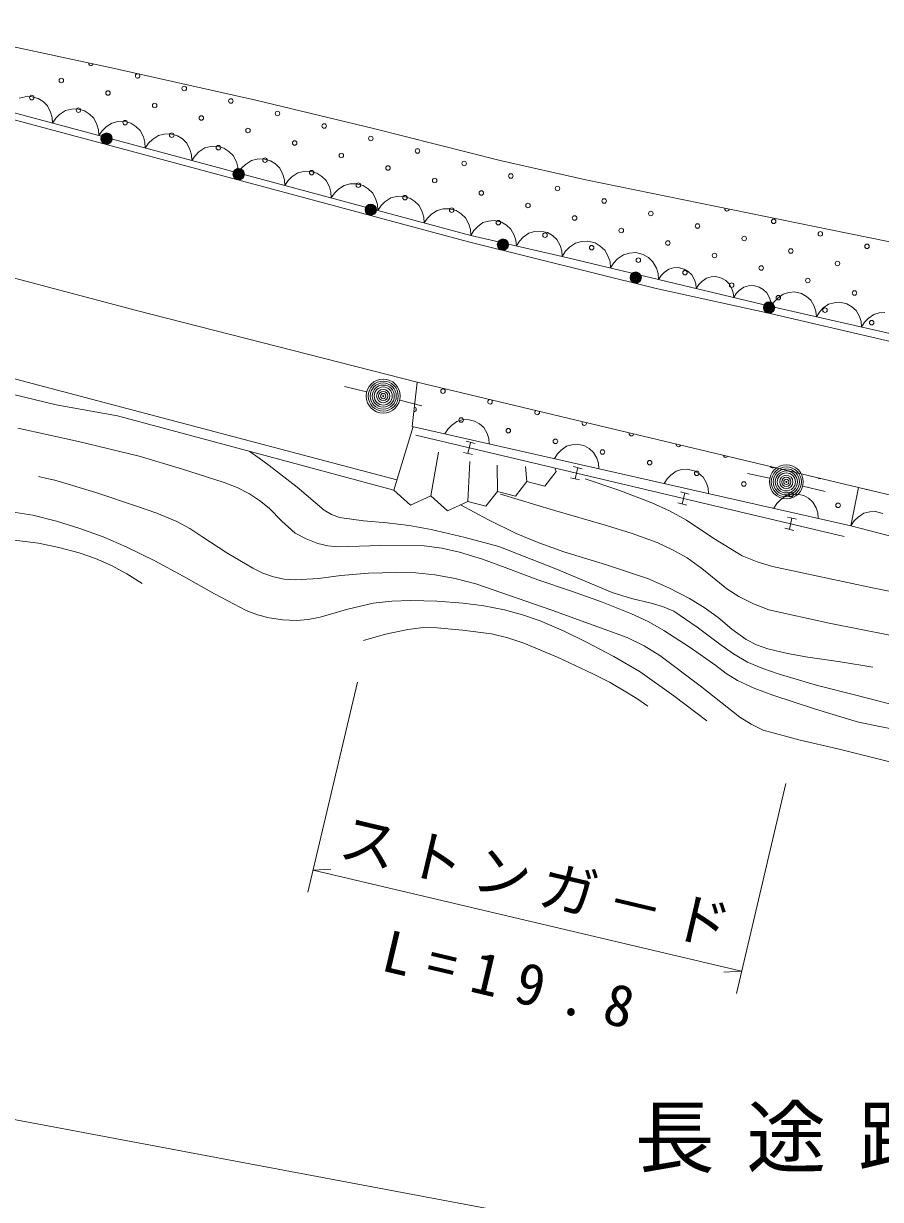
# Model space of a CAD drawing. Units: millimetres, scale not verified. Extents: x 40000 to 680000, y -32072 to 380000.
# Drawn here: x 487950 to 525586, y 239779 to 291408 of the extents above; entities that cross this region are included whole.
import ezdxf

# ---------------------------------------------------------------- set-up
doc = ezdxf.new("R2010")
doc.units = ezdxf.units.MM
doc.header["$LTSCALE"] = 1000
doc.layers.add('S-BGD', color=7, linetype='Continuous', lineweight=13)
doc.styles.add('ＭＳ ゴシック', font='')
doc.styles.get('ＭＳ ゴシック').set_extended_font_data('MS Gothic')

msp = doc.modelspace()

# ---------------------------------------------------------------- linework, layer by layer
at = {"layer": 'S-BGD'}
for p, q in [((472933, 291408), (491258, 286488)), ((491689, 289494), (483365, 291282)), ((472839, 291116), (491253, 286189)), ((498146, 288043), (491689, 289494)), ((488016, 288193), (487759, 288131)), ((488275, 288205), (488016, 288193)), ((488591, 288121), (488275, 288205)), ((488810, 287980), (488591, 288121)), ((489001, 287798), (488810, 287980)), ((489139, 287521), (489001, 287798)), ((489795, 287585), (489536, 287414)), ((490052, 287647), (489795, 287585)), ((490311, 287659), (490052, 287647)), ((490627, 287574), (490311, 287659)), ((490846, 287433), (490627, 287574)), ((503315, 286797), (498146, 288043)), ((489208, 287289), (489139, 287521)), ((489221, 287035), (489208, 287289)), ((489366, 287247), (489221, 287035)), ((489536, 287414), (489366, 287247)), ((491037, 287251), (490846, 287433)), ((491175, 286974), (491037, 287251)), ((492090, 287102), (491832, 287039)), ((492350, 287114), (492090, 287102)), ((492666, 287029), (492350, 287114)), ((491244, 286743), (491175, 286974)), ((491258, 286488), (491244, 286743)), ((491402, 286701), (491258, 286488)), ((491573, 286868), (491402, 286701)), ((491832, 287039), (491573, 286868)), ((492886, 286888), (492666, 287029)), ((493077, 286705), (492886, 286888)), ((493216, 286427), (493077, 286705)), ((494131, 286554), (493874, 286492)), ((494391, 286566), (494131, 286554)), ((494708, 286481), (494391, 286566)), ((508880, 285387), (503315, 286797)), ((491253, 286189), (507490, 281820)), ((491258, 286488), (507588, 282106)), ((493285, 286195), (493216, 286427)), ((493299, 285940), (493285, 286195)), ((493443, 286153), (493299, 285940)), ((493614, 286321), (493443, 286153)), ((493874, 286492), (493614, 286321)), ((494927, 286340), (494708, 286481)), ((495119, 286158), (494927, 286340)), ((495257, 285880), (495119, 286158)), ((495327, 285648), (495257, 285880)), ((495340, 285392), (495327, 285648)), ((495485, 285605), (495340, 285392)), ((495656, 285773), (495485, 285605)), ((495915, 285944), (495656, 285773)), ((496172, 286006), (495915, 285944)), ((496433, 286018), (496172, 286006)), ((496749, 285933), (496433, 286018)), ((496968, 285792), (496749, 285933)), ((497160, 285610), (496968, 285792)), ((497299, 285332), (497160, 285610)), ((497368, 285100), (497299, 285332)), ((497381, 284845), (497368, 285100)), ((497526, 285057), (497381, 284845)), ((497697, 285225), (497526, 285057)), ((497956, 285396), (497697, 285225)), ((498214, 285458), (497956, 285396)), ((498474, 285471), (498214, 285458)), ((498790, 285386), (498474, 285471)), ((499010, 285245), (498790, 285386)), ((499201, 285062), (499010, 285245)), ((499340, 284784), (499201, 285062)), ((512647, 284549), (508880, 285387)), ((499409, 284552), (499340, 284784)), ((499423, 284297), (499409, 284552)), ((499567, 284510), (499423, 284297)), ((499738, 284677), (499567, 284510)), ((499997, 284848), (499738, 284677)), ((500255, 284911), (499997, 284848)), ((500515, 284923), (500255, 284911)), ((500832, 284838), (500515, 284923)), ((501051, 284697), (500832, 284838)), ((501243, 284514), (501051, 284697)), ((501381, 284236), (501243, 284514)), ((523401, 282352), (512647, 284549)), ((501450, 284004), (501381, 284236)), ((501464, 283749), (501450, 284004)), ((501609, 283962), (501464, 283749)), ((501779, 284129), (501609, 283962)), ((502039, 284301), (501779, 284129)), ((502296, 284363), (502039, 284301)), ((502556, 284375), (502296, 284363)), ((502873, 284290), (502556, 284375)), ((503092, 284149), (502873, 284290)), ((503284, 283966), (503092, 284149)), ((503423, 283689), (503284, 283966)), ((503492, 283457), (503423, 283689)), ((503505, 283201), (503492, 283457)), ((503821, 283582), (503650, 283414)), ((504080, 283753), (503821, 283582)), ((504337, 283815), (504080, 283753)), ((504598, 283827), (504337, 283815)), ((504914, 283742), (504598, 283827)), ((505133, 283601), (504914, 283742)), ((505325, 283419), (505133, 283601)), ((503650, 283414), (503505, 283201)), ((505464, 283141), (505325, 283419)), ((505533, 282909), (505464, 283141)), ((505862, 283034), (505691, 282866)), ((506121, 283205), (505862, 283034)), ((506379, 283267), (506121, 283205)), ((506639, 283279), (506379, 283267)), ((506955, 283195), (506639, 283279)), ((507175, 283054), (506955, 283195)), ((507366, 282871), (507175, 283054)), ((505547, 282654), (505533, 282909)), ((505691, 282866), (505547, 282654)), ((507505, 282593), (507366, 282871)), ((507574, 282361), (507505, 282593)), ((507882, 282489), (507721, 282319)), ((508129, 282665), (507882, 282489)), ((508378, 282735), (508129, 282665)), ((508631, 282757), (508378, 282735)), ((508943, 282686), (508631, 282757)), ((509162, 282556), (508943, 282686)), ((509356, 282385), (509162, 282556)), ((507588, 282106), (507574, 282361)), ((507721, 282319), (507588, 282106)), ((507588, 282106), (511613, 281186)), ((509502, 282119), (509356, 282385)), ((509578, 281895), (509502, 282119)), ((509600, 281646), (509578, 281895)), ((509894, 282029), (509734, 281859)), ((510141, 282206), (509894, 282029)), ((510390, 282276), (510141, 282206)), ((510644, 282297), (510390, 282276)), ((510956, 282226), (510644, 282297)), ((511175, 282096), (510956, 282226)), ((511369, 281925), (511175, 282096)), ((511515, 281659), (511369, 281925)), ((534422, 280084), (523401, 282352)), ((492908, 278807), (482919, 281458)), ((507490, 281820), (515739, 279774)), ((509734, 281859), (509600, 281646)), ((511591, 281435), (511515, 281659)), ((511613, 281186), (511591, 281435)), ((511756, 281409), (511613, 281186)), ((511928, 281586), (511756, 281409)), ((512190, 281769), (511928, 281586)), ((512454, 281839), (512190, 281769)), ((512721, 281859), (512454, 281839)), ((513049, 281780), (512721, 281859)), ((513278, 281640), (513049, 281780)), ((513480, 281457), (513278, 281640)), ((513630, 281175), (513480, 281457)), ((511613, 281186), (515843, 280165)), ((513707, 280938), (513630, 281175)), ((513728, 280675), (513707, 280938)), ((513871, 280898), (513728, 280675)), ((514043, 281075), (513871, 280898)), ((514305, 281258), (514043, 281075)), ((514568, 281329), (514305, 281258)), ((514836, 281348), (514568, 281329)), ((515164, 281269), (514836, 281348)), ((515393, 281129), (515164, 281269)), ((515595, 280946), (515393, 281129)), ((515745, 280664), (515595, 280946)), ((515822, 280427), (515745, 280664)), ((515843, 280165), (515822, 280427)), ((516087, 280476), (515954, 280338)), ((516292, 280619), (516087, 280476)), ((516497, 280675), (516292, 280619)), ((516705, 280690), (516497, 280675)), ((516961, 280629), (516705, 280690)), ((517139, 280521), (516961, 280629)), ((517297, 280378), (517139, 280521)), ((517414, 280158), (517297, 280378)), ((515954, 280338), (515843, 280165)), ((515843, 280165), (520788, 278980)), ((517475, 279974), (517414, 280158)), ((517491, 279770), (517475, 279974)), ((517602, 279943), (517491, 279770)), ((517736, 280081), (517602, 279943)), ((517940, 280224), (517736, 280081)), ((518145, 280280), (517940, 280224)), ((518353, 280295), (518145, 280280)), ((518609, 280234), (518353, 280295)), ((518788, 280126), (518609, 280234)), ((518945, 279983), (518788, 280126)), ((519063, 279763), (518945, 279983)), ((519793, 279885), (519588, 279829)), ((520002, 279900), (519793, 279885)), ((520257, 279839), (520002, 279900)), ((520436, 279730), (520257, 279839)), ((515739, 279774), (520734, 278675)), ((519123, 279579), (519063, 279763)), ((519139, 279375), (519123, 279579)), ((519251, 279548), (519139, 279375)), ((519384, 279686), (519251, 279548)), ((519588, 279829), (519384, 279686)), ((520594, 279588), (520436, 279730)), ((520711, 279368), (520594, 279588)), ((520771, 279184), (520711, 279368)), ((521077, 279357), (520919, 279190)), ((521319, 279532), (521077, 279357)), ((521565, 279601), (521319, 279532)), ((521814, 279623), (521565, 279601)), ((522122, 279553), (521814, 279623)), ((522338, 279426), (522122, 279553)), ((522529, 279257), (522338, 279426)), ((505242, 275655), (492908, 278807)), ((520788, 278980), (520771, 279184)), ((520919, 279190), (520788, 278980)), ((520788, 278980), (530706, 276732)), ((522673, 278995), (522529, 279257)), ((522749, 278775), (522673, 278995)), ((523060, 278908), (522902, 278740)), ((523303, 279082), (523060, 278908)), ((523548, 279152), (523303, 279082)), ((523798, 279173), (523548, 279152)), ((524106, 279104), (523798, 279173)), ((524322, 278976), (524106, 279104)), ((524513, 278808), (524322, 278976)), ((524657, 278546), (524513, 278808)), ((520734, 278675), (530634, 276365)), ((522771, 278530), (522749, 278775)), ((522902, 278740), (522771, 278530)), ((524732, 278325), (524657, 278546)), ((524755, 278080), (524732, 278325)), ((524886, 278291), (524755, 278080)), ((525044, 278458), (524886, 278291)), ((525287, 278633), (525044, 278458)), ((525532, 278702), (525287, 278633)), ((525782, 278724), (525532, 278702)), ((504349, 271379), (481577, 277382)), ((503019, 275231), (502047, 275469)), ((505017, 273720), (505242, 275655)), ((505242, 275655), (515157, 273284)), ((487514, 275119), (489386, 274671)), ((489386, 274671), (492074, 274191)), ((504474, 274866), (505442, 274617)), ((492074, 274191), (500089, 272032)), ((487697, 273642), (490367, 273056)), ((504218, 270919), (505065, 273709)), ((524289, 269358), (505017, 273720)), ((506580, 273602), (506740, 273766)), ((506740, 273766), (506974, 273938)), ((506974, 273938), (507215, 274007)), ((507215, 274007), (507459, 274023)), ((507459, 274023), (507762, 273955)), ((507762, 273955), (507975, 273835)), ((507975, 273835), (508164, 273669)), ((508164, 273669), (508305, 273411)), ((523995, 268889), (505174, 273332)), ((506451, 273395), (506580, 273602)), ((508305, 273411), (508379, 273195)), ((508379, 273195), (508402, 272954)), ((515157, 273284), (524616, 271039)), ((490367, 273056), (493022, 272412)), ((498296, 272324), (497855, 272634)), ((507388, 273066), (507779, 272974)), ((507469, 272533), (507584, 273020)), ((511398, 272512), (511558, 272675)), ((511558, 272675), (511792, 272848)), ((511792, 272848), (512033, 272916)), ((512033, 272916), (512277, 272933)), ((512277, 272933), (512580, 272864)), ((512580, 272864), (512793, 272744)), ((512793, 272744), (512981, 272579)), ((493022, 272412), (494887, 271864)), ((498734, 272010), (498296, 272324)), ((505843, 270674), (506171, 272595)), ((507665, 272487), (507273, 272579)), ((507469, 270428), (507545, 272183)), ((511269, 272305), (511398, 272512)), ((512981, 272579), (513123, 272321)), ((513123, 272321), (513197, 272104)), ((513197, 272104), (513219, 271863)), ((494887, 271864), (496756, 271253)), ((499965, 271049), (498734, 272010)), ((500089, 272032), (504218, 270919)), ((508761, 270866), (508751, 272015)), ((510053, 271303), (510003, 271954)), ((510845, 271091), (511346, 271741)), ((511346, 271741), (511300, 271863)), ((512093, 271955), (512485, 271863)), ((512174, 271423), (512289, 271909)), ((516215, 271421), (516376, 271585)), ((516376, 271585), (516609, 271757)), ((516609, 271757), (516851, 271826)), ((516851, 271826), (517095, 271842)), ((517095, 271842), (517398, 271774)), ((517398, 271774), (517611, 271654)), ((517611, 271654), (517799, 271488)), ((520718, 271442), (519740, 271652)), ((488973, 271438), (488612, 271520)), ((489332, 271353), (488973, 271438)), ((491129, 270813), (489332, 271353)), ((496756, 271253), (497326, 271035)), ((509553, 270654), (510053, 271303)), ((510053, 271303), (510845, 271091)), ((512370, 271376), (511978, 271469)), ((512611, 271412), (514091, 270920)), ((516087, 271214), (516215, 271421)), ((517799, 271488), (517941, 271230)), ((517941, 271230), (518015, 271014)), ((522178, 271102), (523149, 270860)), ((492906, 270216), (491129, 270813)), ((497326, 271035), (497868, 270765)), ((497868, 270765), (498318, 270472)), ((501147, 270049), (499965, 271049)), ((504218, 270919), (504949, 270255)), ((504949, 270255), (505843, 270674)), ((505843, 270674), (506574, 270009)), ((508261, 270216), (508761, 270866)), ((508761, 270866), (509553, 270654)), ((511224, 270039), (508900, 270743)), ((514091, 270920), (515548, 270371)), ((516798, 270845), (517190, 270752)), ((516879, 270312), (516994, 270799)), ((518015, 271014), (518037, 270773)), ((521193, 270494), (521427, 270667)), ((521427, 270667), (521668, 270735)), ((521668, 270735), (521913, 270752)), ((521913, 270752), (522215, 270683)), ((522215, 270683), (522429, 270563)), ((522429, 270563), (522617, 270398)), ((524616, 271039), (524289, 269358)), ((524616, 271039), (530719, 269600)), ((486679, 270088), (488363, 269822)), ((493809, 269904), (492906, 270216)), ((498318, 270472), (498742, 270123)), ((498742, 270123), (499292, 269553)), ((501480, 269852), (501147, 270049)), ((506574, 270009), (507469, 270428)), ((507147, 270277), (508344, 269627)), ((507469, 270428), (508261, 270216)), ((513556, 269367), (511224, 270039)), ((515548, 270371), (516318, 270016)), ((517075, 270266), (516683, 270358)), ((520905, 270124), (521033, 270331)), ((521033, 270331), (521193, 270494)), ((522617, 270398), (522759, 270140)), ((522759, 270140), (522833, 269923)), ((488363, 269822), (489400, 269562)), ((489400, 269562), (490421, 269243)), ((494680, 269539), (493809, 269904)), ((495250, 269234), (494680, 269539)), ((499292, 269553), (499874, 269036)), ((501829, 269715), (501480, 269852)), ((502880, 269568), (501829, 269715)), ((503924, 269484), (502880, 269568)), ((508344, 269627), (509581, 269025)), ((516318, 270016), (517071, 269601)), ((517071, 269601), (518272, 268796)), ((521504, 269734), (521895, 269642)), ((521585, 269201), (521699, 269688)), ((522833, 269923), (522855, 269682)), ((524432, 269570), (524289, 269358)), ((524600, 269737), (524432, 269570)), ((524857, 269908), (524600, 269737)), ((525112, 269971), (524857, 269908)), ((525371, 269984), (525112, 269971)), ((525685, 269901), (525371, 269984)), ((490421, 269243), (491449, 268869)), ((495781, 268882), (495250, 269234)), ((499874, 269036), (500358, 268786)), ((504891, 269372), (503924, 269484)), ((505852, 269200), (504891, 269372)), ((507348, 268849), (505852, 269200)), ((509581, 269025), (510620, 268591)), ((514682, 269020), (513556, 269367)), ((515785, 268616), (514682, 269020)), ((521781, 269155), (521389, 269248)), ((530375, 267751), (524289, 269358)), ((486562, 268841), (488615, 268588)), ((488615, 268588), (489507, 268410)), ((491449, 268869), (492458, 268438)), ((496881, 268166), (495781, 268882)), ((500358, 268786), (500881, 268585)), ((500881, 268585), (501314, 268477)), ((501314, 268477), (501759, 268430)), ((501759, 268430), (503649, 268485)), ((503649, 268485), (505541, 268480)), ((505541, 268480), (506327, 268371)), ((508821, 268442), (507348, 268849)), ((510620, 268591), (511679, 268213)), ((516454, 268307), (515785, 268616)), ((518272, 268796), (519508, 268040)), ((489507, 268410), (490395, 268171)), ((490395, 268171), (491113, 267920)), ((492458, 268438), (493721, 267818)), ((498021, 267496), (496881, 268166)), ((506327, 268371), (507103, 268202)), ((507103, 268202), (508106, 267896)), ((511321, 267463), (508821, 268442)), ((511679, 268213), (513547, 267648)), ((517098, 267943), (516454, 268307)), ((519508, 268040), (520163, 267775)), ((491113, 267920), (491809, 267614)), ((491809, 267614), (492490, 267241)), ((493721, 267818), (494958, 267144)), ((498466, 267272), (498021, 267496)), ((508106, 267896), (509100, 267529)), ((509100, 267529), (510543, 266977)), ((513799, 266428), (511321, 267463)), ((513547, 267648), (515401, 267023)), ((517743, 267487), (517098, 267943)), ((518351, 266984), (517743, 267487)), ((520163, 267775), (520849, 267564)), ((520849, 267564), (525232, 266628)), ((492490, 267241), (493161, 266828)), ((494958, 267144), (496331, 266366)), ((498923, 267109), (498466, 267272)), ((499404, 267016), (498923, 267109)), ((499893, 266983), (499404, 267016)), ((500898, 267046), (499893, 266983)), ((501885, 267167), (500898, 267046)), ((503106, 267270), (501885, 267167)), ((504331, 267312), (503106, 267270)), ((505178, 267290), (504331, 267312)), ((506007, 267209), (505178, 267290)), ((506914, 267037), (506007, 267209)), ((507808, 266804), (506914, 267037)), ((510543, 266977), (512009, 266480)), ((515401, 267023), (516314, 266623)), ((518842, 266594), (518351, 266984)), ((511150, 265654), (507808, 266804)), ((512009, 266480), (513339, 266017)), ((514645, 266165), (513799, 266428)), ((516314, 266623), (517201, 266169)), ((519360, 266259), (518842, 266594)), ((525232, 266628), (529640, 265748)), ((496331, 266366), (497732, 265643)), ((502136, 265682), (503305, 265956)), ((503305, 265956), (504127, 266045)), ((504127, 266045), (504956, 266074)), ((504956, 266074), (506106, 266045)), ((506106, 266045), (507251, 265956)), ((507251, 265956), (508162, 265839)), ((513339, 266017), (514657, 265495)), ((515508, 265961), (514645, 266165)), ((516018, 265813), (515508, 265961)), ((517201, 266169), (517846, 265776)), ((520010, 265933), (519360, 266259)), ((520685, 265662), (520010, 265933)), ((497732, 265643), (498223, 265451)), ((498223, 265451), (498732, 265317)), ((500973, 265346), (502136, 265682)), ((508162, 265839), (509071, 265661)), ((509071, 265661), (509859, 265451)), ((509859, 265451), (510640, 265180)), ((514464, 264448), (511150, 265654)), ((514657, 265495), (515380, 265157)), ((516506, 265610), (516018, 265813)), ((517536, 264906), (516506, 265610)), ((517846, 265776), (518462, 265331)), ((523329, 265082), (520685, 265662)), ((498732, 265317), (499323, 265228)), ((499323, 265228), (499932, 265198)), ((499932, 265198), (500456, 265242)), ((500456, 265242), (500973, 265346)), ((504831, 264810), (505395, 264878)), ((505395, 264878), (505961, 264885)), ((505961, 264885), (507236, 264777)), ((510640, 265180), (511667, 264744)), ((515380, 265157), (516076, 264764)), ((518529, 264152), (517536, 264906)), ((518462, 265331), (519054, 264823)), ((525993, 264560), (523329, 265082)), ((502888, 264320), (503846, 264593)), ((503846, 264593), (504831, 264810)), ((507236, 264777), (508501, 264610)), ((508501, 264610), (509217, 264436)), ((509217, 264436), (509918, 264203)), ((511667, 264744), (512678, 264248)), ((515201, 264079), (514464, 264448)), ((516076, 264764), (517229, 264020)), ((519054, 264823), (519681, 264365)), ((519681, 264365), (520146, 264133)), ((509918, 264203), (511427, 263567)), ((512678, 264248), (513872, 263620)), ((515902, 263661), (515201, 264079)), ((517229, 264020), (518358, 263219)), ((519130, 263735), (518529, 264152)), ((520146, 264133), (520633, 263956)), ((520633, 263956), (521506, 263746)), ((511427, 263567), (512920, 262872)), ((513872, 263620), (515036, 262940)), ((517671, 262332), (515902, 263661)), ((519752, 263376), (519130, 263735)), ((520418, 263084), (519752, 263376)), ((521506, 263746), (522393, 263594)), ((522393, 263594), (523826, 263384)), ((523826, 263384), (525254, 263150)), ((512920, 262872), (513714, 262475)), ((515036, 262940), (516510, 261889)), ((518358, 263219), (518813, 262866)), ((518813, 262866), (519301, 262562)), ((521099, 262850), (520418, 263084)), ((522824, 262348), (521099, 262850)), ((502615, 262491), (500438, 253269)), ((513714, 262475), (514478, 262024)), ((519404, 260953), (517671, 262332)), ((519301, 262562), (520065, 262217)), ((524564, 261904), (522824, 262348)), ((514478, 262024), (514922, 261738)), ((516510, 261889), (517959, 260791)), ((520065, 262217), (520860, 261924)), ((520860, 261924), (522733, 261299)), ((527068, 261263), (524564, 261904)), ((514922, 261738), (515371, 261439)), ((522733, 261299), (524621, 260732)), ((392213, 261206), (552000, 231181)), ((519905, 260645), (519404, 260953)), ((524621, 260732), (528396, 259958)), ((520434, 260389), (519905, 260645)), ((522062, 259945), (520434, 260389)), ((523706, 259559), (522062, 259945)), ((526467, 258881), (523706, 259559)), ((519259, 248827), (521436, 258048)), ((500668, 254242), (501447, 254280)), ((500668, 254242), (519489, 249800)), ((519489, 249800), (518709, 249762))]:
    msp.add_line(p, q, dxfattribs=at)
for centre, radius in [((489612, 288906), 99.5), ((495009, 288558), 99.5), ((488313, 288156), 99.5), ((491661, 288357), 99.5), ((497058, 288009), 99.5), ((490362, 287607), 99.5), ((493710, 287808), 99.5), ((492411, 287058), 99.5), ((495759, 287259), 99.5), ((499107, 287460), 99.5), ((491597, 286354), 249), ((491597, 286354), 220), ((491597, 286354), 191), ((494460, 286509), 99.5), ((497808, 286710), 99.5), ((501156, 286911), 99.5), ((491597, 286354), 161), ((491597, 286354), 132), ((491597, 286354), 97.5), ((491597, 286354), 67.5), ((491597, 286354), 38.7), ((491597, 286354), 7.5), ((496509, 285960), 99.5), ((499857, 286161), 99.5), ((503205, 286363), 99.5), ((498558, 285411), 99.5), ((501906, 285612), 99.5), ((505254, 285814), 99.5), ((497399, 284793), 249), ((497399, 284793), 220), ((503955, 285064), 99.5), ((507303, 285265), 99.5), ((497399, 284793), 191), ((497399, 284793), 161), ((497399, 284793), 132), ((497399, 284793), 97.5), ((497399, 284793), 67.5), ((497399, 284793), 38.7), ((497399, 284793), 7.5), ((500607, 284862), 99.5), ((506004, 284515), 99.5), ((509353, 284716), 99.5), ((502656, 284313), 99.5), ((508054, 283966), 99.5), ((511402, 284167), 99.5), ((503201, 283232), 249), ((503201, 283232), 220), ((504705, 283765), 99.5), ((510103, 283417), 99.5), ((513451, 283618), 99.5), ((503201, 283232), 191), ((503201, 283232), 161), ((503201, 283232), 132), ((503201, 283232), 97.5), ((503201, 283232), 67.5), ((503201, 283232), 38.7), ((503201, 283232), 7.5), ((506755, 283216), 99.5), ((512152, 282868), 99.5), ((515500, 283069), 99.5), ((508804, 282667), 99.5), ((514201, 282319), 99.5), ((517549, 282520), 99.5), ((520897, 282721), 99.5), ((509006, 281700), 249), ((509006, 281700), 220), ((510853, 282118), 99.5), ((519598, 281971), 99.5), ((522946, 282172), 99.5), ((509006, 281700), 191), ((509006, 281700), 161), ((509006, 281700), 132), ((509006, 281700), 97.5), ((509006, 281700), 67.5), ((509006, 281700), 38.7), ((509006, 281700), 7.5), ((512902, 281569), 99.5), ((516250, 281770), 99.5), ((521647, 281422), 99.5), ((524995, 281623), 99.5), ((514951, 281020), 99.5), ((518299, 281221), 99.5), ((523696, 280873), 99.5), ((514838, 280254), 249), ((514838, 280254), 220), ((514838, 280254), 191), ((514838, 280254), 161), ((514838, 280254), 132), ((514838, 280254), 97.5), ((517000, 280471), 99.5), ((520348, 280672), 99.5), ((514838, 280254), 67.5), ((514838, 280254), 38.7), ((514838, 280254), 7.5), ((519049, 279922), 99.5), ((522397, 280123), 99.5), ((521098, 279373), 99.5), ((524446, 279574), 99.5), ((520693, 278938), 249), ((520693, 278938), 220), ((520693, 278938), 191), ((520693, 278938), 161), ((520693, 278938), 132), ((520693, 278938), 97.5), ((520693, 278938), 67.5), ((520693, 278938), 38.7), ((520693, 278938), 7.5), ((523147, 278824), 99.5), ((525196, 278275), 99.5), ((503747, 275052), 746), ((503747, 275052), 660), ((503747, 275052), 574), ((503747, 275052), 484), ((503747, 275052), 398), ((503747, 275052), 292), ((503747, 275052), 202), ((506371, 275270), 99.5), ((503747, 275052), 116), ((503747, 275052), 22.5), ((507171, 274001), 99.5), ((509240, 273533), 99.5), ((511309, 273065), 99.5), ((513378, 272596), 99.5), ((515447, 272128), 99.5), ((517516, 271660), 99.5), ((521451, 271284), 746), ((521451, 271284), 660), ((521451, 271284), 574), ((521451, 271284), 484), ((521451, 271284), 398), ((521451, 271284), 292), ((519585, 271192), 99.5), ((521451, 271284), 202), ((521451, 271284), 116), ((521451, 271284), 22.5), ((521654, 270723), 99.5), ((523723, 270255), 99.5)]:
    msp.add_circle(centre, radius, dxfattribs=at)
for centre, start, end in [((490911, 289656), 165.0015, 350.7461), ((492960, 289107), 84.098, 70.5758), ((518848, 283270), 161.4985, 355.4103), ((508440, 274802), 103.4123, 49.7855), ((505102, 274470), 264.6239, 82.1487), ((510509, 274333), 125.9485, 27.2493), ((512578, 273865), 142.3688, 10.829), ((514647, 273397), 156.8481, 356.3497), ((516716, 272928), 170.7091, 342.4887), ((518785, 272460), 184.8218, 328.3761), ((520854, 271992), 200.2237, 312.9741), ((522923, 271524), 219.2345, 293.9634), ((524984, 271047), 235.0685, 278.3991)]:
    msp.add_arc(centre, 99.5, start, end, dxfattribs=at)

# ---------------------------------------------------------------- texts
at = {"layer": 'S-BGD', "char_height": 1833, "attachment_point": 7, "rotation": 346.7, "style": 'ＭＳ ゴシック'}
for s, insert in [('\\T1.2;ストンガ－ド', (501688, 254742)), ('\\T1.6;L=19.8', (503578, 249821))]:
    msp.add_mtext(s, dxfattribs=dict(at, insert=insert))
at = {"layer": 'S-BGD', "insert": (514800, 240944), "char_height": 2566, "attachment_point": 7, "style": 'ＭＳ ゴシック'}
msp.add_mtext('\\T1.4;長途路', dxfattribs=at)

doc.saveas('drawing.dxf')
